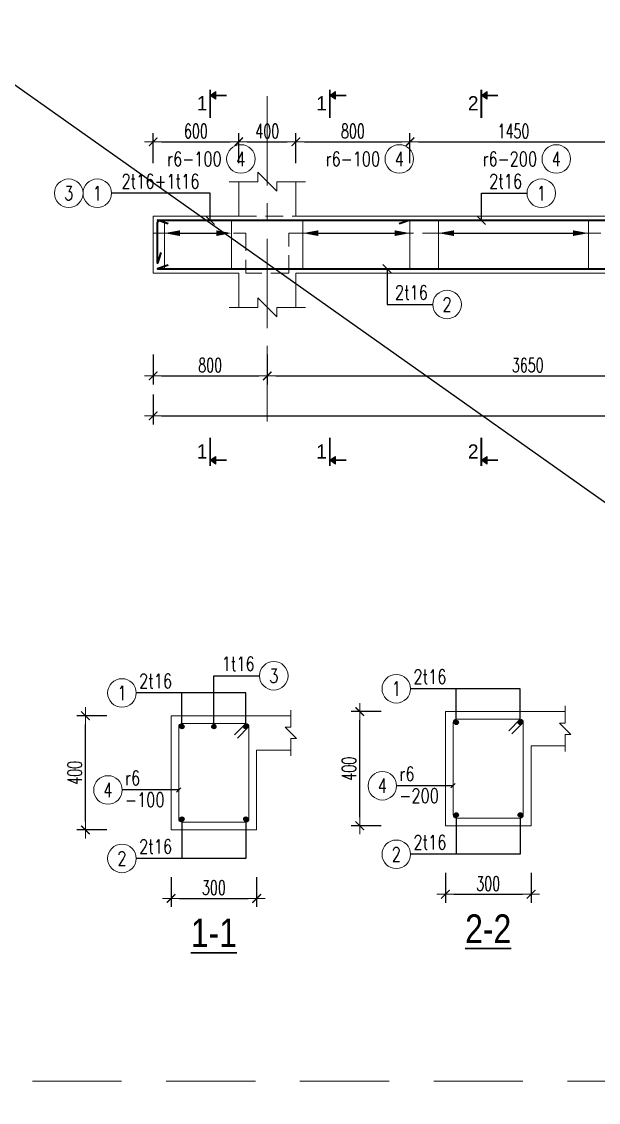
# Model space of a CAD drawing. Header units: millimetres. Extents: x -529861 to -223882, y -171969 to 61504.
# Drawn here: x -449611 to -445569, y -89836 to -82263 of the extents above; entities that cross this region are included whole.
import ezdxf
from ezdxf.enums import TextEntityAlignment as Align

# ---------------------------------------------------------------- set-up
doc = ezdxf.new("R2010")
doc.units = ezdxf.units.MM
doc.header["$LTSCALE"] = 5000
doc.linetypes.add('CENTER', pattern=[2, 1.25, -0.25, 0.25, -0.25])
doc.linetypes.add('HIDDEN', pattern=[0.375, 0.25, -0.125])
doc.layers.get('Defpoints').update_dxf_attribs({"color": 143})
for name, color, linetype, lineweight in [('kata_dim', 8, 'Continuous', 15), ('kata_grid', 8, 'CENTER', 5), ('kata_net khuat', 9, 'HIDDEN', 5), ('kata_net manh', 8, 'Continuous', 5), ('kata_net thay', 4, 'Continuous', 20), ('kata_text', 7, 'Continuous', 30), ('kata_thep chu', 1, 'Continuous', 35), ('kata_thep dai', 220, 'Continuous', 20)]:
    doc.layers.add(name, color=color, linetype=linetype, lineweight=lineweight)
doc.layers.add('KCS_Plotter', color=11, linetype='Continuous', plot=False)
doc.styles.add('General text 1', font='')
doc.styles.add('kata_text', font='arial.ttf', dxfattribs={"width": 0.8})
doc.styles.add('vnsimpli', font='vnsimli.shx', dxfattribs={"width": 0.65})
doc.styles.get('General text 1').set_extended_font_data('.VnAvantH')
doc.dimstyles.new('kata_dim_20', dxfattribs={"dimscale": 20, "dimtxt": 2.5, "dimasz": 1.5, "dimexe": 1.5, "dimexo": 2.5, "dimtad": 1, "dimdec": 0, "dimzin": 0, "dimdsep": 46, "dimtxsty": 'vnsimpli', "dimblk": 'kata_block_ArchTick', "dimcen": 0.09, "dimdle": 1.2, "dimclrd": 8, "dimclre": 8, "dimclrt": 3, "dimadec": 0, "dimazin": 0, "dimtfac": 1, "dimtdec": 0, "dimtix": 1, "dimtofl": 0, "dimtmove": 0, "dimatfit": 3, "dimfxl": 3.75, "dimfxlon": 1, "dimtolj": 1, "dimtzin": 0, "dimarcsym": 0})
doc.dimstyles.new('kata_dim_40', dxfattribs={"dimscale": 40, "dimtxt": 2.5, "dimasz": 1.5, "dimexe": 1.5, "dimexo": 2.5, "dimtad": 1, "dimdec": 0, "dimzin": 0, "dimdsep": 46, "dimtxsty": 'vnsimpli', "dimblk": 'kata_block_ArchTick', "dimcen": 0.09, "dimdle": 1.2, "dimclrd": 8, "dimclre": 8, "dimclrt": 3, "dimadec": 0, "dimazin": 0, "dimtfac": 1, "dimtdec": 0, "dimtix": 1, "dimtofl": 0, "dimtmove": 0, "dimatfit": 3, "dimfxl": 3.75, "dimfxlon": 1, "dimtolj": 1, "dimtzin": 0, "dimarcsym": 0})
doc.dimstyles.new('kata_rai_thep', dxfattribs={"dimtxt": 2, "dimasz": 1, "dimexe": 0, "dimexo": 0, "dimtad": 1, "dimdec": 0, "dimzin": 12, "dimdsep": 46, "dimtxsty": 'kata_text', "dimblk": 'kata_block_RUNTIC', "dimcen": 0, "dimse1": 1, "dimse2": 1, "dimclrd": 6, "dimclre": 6, "dimclrt": 7, "dimadec": 0, "dimazin": 3, "dimtfac": 1, "dimtdec": 0, "dimtmove": 2, "dimatfit": 3, "dimldrblk": 'kata_block_LEADERTIC', "dimfxl": 1, "dimtolj": 1, "dimtzin": 0, "dimlwd": -1, "dimlwe": -1, "dimarcsym": 0})

# ---------------------------------------------------------------- blocks, each defined once
blk = doc.blocks.new('kata_block_ArchTick')
at = {"color": 8}
blk.add_line((1, 0), (-1, 0), dxfattribs=at)
at = {"color": 8, "const_width": 0.15}
blk.add_lwpolyline([(-0.5, -0.5), (0.5, 0.5)], dxfattribs=at)
blk = doc.blocks.new('*D153')
at = {"layer": 'Defpoints', "color": 0, "linetype": 'ByBlock', "ltscale": 1500, "transparency": 16777216}
for p in [(-447689.5, -83105.2), (-448089.5, -83625.2), (-447689.5, -83625.2)]:
    blk.add_point(p, dxfattribs=at)
at = {"layer": 'kata_dim', "color": 8, "linetype": 'ByBlock', "lineweight": -2, "ltscale": 1500, "transparency": 16777216}
for p, q in [((-448089.5, -83255.2), (-448089.5, -83045.2)), ((-447689.5, -83255.2), (-447689.5, -83045.2)), ((-448029.5, -83105.2), (-447749.5, -83105.2))]:
    blk.add_line(p, q, dxfattribs=at)
at = {"layer": 'kata_dim', "color": 8, "linetype": 'ByBlock', "lineweight": -2, "ltscale": 1500, "transparency": 16777216, "xscale": 60, "yscale": 60, "zscale": 60, "rotation": 180}
blk.add_blockref('kata_block_ArchTick', (-448089.5, -83105.2), dxfattribs=at)
at = {"layer": 'kata_dim', "color": 8, "linetype": 'ByBlock', "lineweight": -2, "ltscale": 1500, "transparency": 16777216, "xscale": 60, "yscale": 60, "zscale": 60}
blk.add_blockref('kata_block_ArchTick', (-447689.5, -83105.2), dxfattribs=at)
at = {"layer": 'kata_dim', "color": 3, "linetype": 'ByBlock', "ltscale": 1500, "transparency": 16777216, "insert": (-447889.5, -83030.2), "char_height": 100, "attachment_point": 5, "style": 'vnsimpli'}
blk.add_mtext('\\A1;400', dxfattribs=at)
blk = doc.blocks.new('*D155')
at = {"layer": 'Defpoints', "color": 0, "linetype": 'ByBlock', "ltscale": 1500, "transparency": 16777216}
for p in [(-446889.5, -83105.2), (-447689.5, -83625.2), (-446889.5, -83625.2)]:
    blk.add_point(p, dxfattribs=at)
at = {"layer": 'kata_dim', "color": 8, "linetype": 'ByBlock', "lineweight": -2, "ltscale": 1500, "transparency": 16777216}
for p, q in [((-447689.5, -83255.2), (-447689.5, -83045.2)), ((-446889.5, -83255.2), (-446889.5, -83045.2)), ((-447629.5, -83105.2), (-446949.5, -83105.2))]:
    blk.add_line(p, q, dxfattribs=at)
at = {"layer": 'kata_dim', "color": 8, "linetype": 'ByBlock', "lineweight": -2, "ltscale": 1500, "transparency": 16777216, "xscale": 60, "yscale": 60, "zscale": 60, "rotation": 180}
blk.add_blockref('kata_block_ArchTick', (-447689.5, -83105.2), dxfattribs=at)
at = {"layer": 'kata_dim', "color": 8, "linetype": 'ByBlock', "lineweight": -2, "ltscale": 1500, "transparency": 16777216, "xscale": 60, "yscale": 60, "zscale": 60}
blk.add_blockref('kata_block_ArchTick', (-446889.5, -83105.2), dxfattribs=at)
at = {"layer": 'kata_dim', "color": 3, "linetype": 'ByBlock', "ltscale": 1500, "transparency": 16777216, "insert": (-447289.5, -83030.2), "char_height": 100, "attachment_point": 5, "style": 'vnsimpli'}
blk.add_mtext('\\A1;800', dxfattribs=at)
blk = doc.blocks.new('*D156')
at = {"layer": 'Defpoints', "color": 0, "linetype": 'ByBlock', "ltscale": 1500, "transparency": 16777216}
for p in [(-445439.5, -83105.2), (-446889.5, -83625.2), (-445439.5, -83625.2)]:
    blk.add_point(p, dxfattribs=at)
at = {"layer": 'kata_dim', "color": 8, "linetype": 'ByBlock', "lineweight": -2, "ltscale": 1500, "transparency": 16777216}
for p, q in [((-446889.5, -83255.2), (-446889.5, -83045.2)), ((-445439.5, -83255.2), (-445439.5, -83045.2)), ((-446829.5, -83105.2), (-445499.5, -83105.2))]:
    blk.add_line(p, q, dxfattribs=at)
at = {"layer": 'kata_dim', "color": 8, "linetype": 'ByBlock', "lineweight": -2, "ltscale": 1500, "transparency": 16777216, "xscale": 60, "yscale": 60, "zscale": 60, "rotation": 180}
blk.add_blockref('kata_block_ArchTick', (-446889.5, -83105.2), dxfattribs=at)
at = {"layer": 'kata_dim', "color": 8, "linetype": 'ByBlock', "lineweight": -2, "ltscale": 1500, "transparency": 16777216, "xscale": 60, "yscale": 60, "zscale": 60}
blk.add_blockref('kata_block_ArchTick', (-445439.5, -83105.2), dxfattribs=at)
at = {"layer": 'kata_dim', "color": 3, "linetype": 'ByBlock', "ltscale": 1500, "transparency": 16777216, "insert": (-446164.5, -83030.2), "char_height": 100, "attachment_point": 5, "style": 'vnsimpli'}
blk.add_mtext('\\A1;1450', dxfattribs=at)
blk = doc.blocks.new('*D167')
at = {"layer": 'Defpoints', "color": 0, "linetype": 'ByBlock', "ltscale": 1500, "transparency": 16777216}
for p in [(-448689.5, -84025.2), (-447889.5, -84025.2), (-447889.5, -84745.2)]:
    blk.add_point(p, dxfattribs=at)
at = {"layer": 'kata_dim', "color": 8, "linetype": 'ByBlock', "lineweight": -2, "ltscale": 1500, "transparency": 16777216}
for p, q in [((-448689.5, -84595.2), (-448689.5, -84805.2)), ((-447889.5, -84595.2), (-447889.5, -84805.2)), ((-448629.5, -84745.2), (-447949.5, -84745.2))]:
    blk.add_line(p, q, dxfattribs=at)
at = {"layer": 'kata_dim', "color": 8, "linetype": 'ByBlock', "lineweight": -2, "ltscale": 1500, "transparency": 16777216, "xscale": 60, "yscale": 60, "zscale": 60, "rotation": 180}
blk.add_blockref('kata_block_ArchTick', (-448689.5, -84745.2), dxfattribs=at)
at = {"layer": 'kata_dim', "color": 8, "linetype": 'ByBlock', "lineweight": -2, "ltscale": 1500, "transparency": 16777216, "xscale": 60, "yscale": 60, "zscale": 60}
blk.add_blockref('kata_block_ArchTick', (-447889.5, -84745.2), dxfattribs=at)
at = {"layer": 'kata_dim', "color": 3, "linetype": 'ByBlock', "ltscale": 1500, "transparency": 16777216, "insert": (-448289.5, -84670.2), "char_height": 100, "attachment_point": 5, "style": 'vnsimpli'}
blk.add_mtext('\\A1;800', dxfattribs=at)
blk = doc.blocks.new('*D168')
at = {"layer": 'Defpoints', "color": 0, "linetype": 'ByBlock', "ltscale": 1500, "transparency": 16777216}
for p in [(-448689.5, -84025.2), (-437389.5, -84265.2), (-437389.5, -85025.2)]:
    blk.add_point(p, dxfattribs=at)
at = {"layer": 'kata_dim', "color": 8, "linetype": 'ByBlock', "lineweight": -2, "ltscale": 1500, "transparency": 16777216}
for p, q in [((-448689.5, -84875.2), (-448689.5, -85085.2)), ((-437389.5, -84875.2), (-437389.5, -85085.2)), ((-448629.5, -85025.2), (-437449.5, -85025.2))]:
    blk.add_line(p, q, dxfattribs=at)
at = {"layer": 'kata_dim', "color": 8, "linetype": 'ByBlock', "lineweight": -2, "ltscale": 1500, "transparency": 16777216, "xscale": 60, "yscale": 60, "zscale": 60, "rotation": 180}
blk.add_blockref('kata_block_ArchTick', (-448689.5, -85025.2), dxfattribs=at)
at = {"layer": 'kata_dim', "color": 8, "linetype": 'ByBlock', "lineweight": -2, "ltscale": 1500, "transparency": 16777216, "xscale": 60, "yscale": 60, "zscale": 60}
blk.add_blockref('kata_block_ArchTick', (-437389.5, -85025.2), dxfattribs=at)
at = {"layer": 'kata_dim', "color": 3, "linetype": 'ByBlock', "ltscale": 1500, "transparency": 16777216, "insert": (-443039.5, -84950.2), "char_height": 100, "attachment_point": 5, "style": 'vnsimpli'}
blk.add_mtext('\\A1;11300', dxfattribs=at)
blk = doc.blocks.new('*D169')
at = {"layer": 'Defpoints', "color": 0, "linetype": 'ByBlock', "ltscale": 1500, "transparency": 16777216}
for p in [(-447889.5, -84025.2), (-444239.5, -84025.2), (-444239.5, -84745.2)]:
    blk.add_point(p, dxfattribs=at)
at = {"layer": 'kata_dim', "color": 8, "linetype": 'ByBlock', "lineweight": -2, "ltscale": 1500, "transparency": 16777216}
for p, q in [((-447889.5, -84595.2), (-447889.5, -84805.2)), ((-444239.5, -84595.2), (-444239.5, -84805.2)), ((-447829.5, -84745.2), (-444299.5, -84745.2))]:
    blk.add_line(p, q, dxfattribs=at)
at = {"layer": 'kata_dim', "color": 8, "linetype": 'ByBlock', "lineweight": -2, "ltscale": 1500, "transparency": 16777216, "xscale": 60, "yscale": 60, "zscale": 60, "rotation": 180}
blk.add_blockref('kata_block_ArchTick', (-447889.5, -84745.2), dxfattribs=at)
at = {"layer": 'kata_dim', "color": 8, "linetype": 'ByBlock', "lineweight": -2, "ltscale": 1500, "transparency": 16777216, "xscale": 60, "yscale": 60, "zscale": 60}
blk.add_blockref('kata_block_ArchTick', (-444239.5, -84745.2), dxfattribs=at)
at = {"layer": 'kata_dim', "color": 3, "linetype": 'ByBlock', "ltscale": 1500, "transparency": 16777216, "insert": (-446064.5, -84670.2), "char_height": 100, "attachment_point": 5, "style": 'vnsimpli'}
blk.add_mtext('\\A1;3650', dxfattribs=at)
blk = doc.blocks.new('*D172')
at = {"layer": 'Defpoints', "color": 0, "linetype": 'ByBlock', "ltscale": 1500, "transparency": 16777216}
for p in [(-448089.5, -83105.2), (-448689.5, -83625.2), (-448089.5, -83625.2)]:
    blk.add_point(p, dxfattribs=at)
at = {"layer": 'kata_dim', "color": 8, "linetype": 'ByBlock', "lineweight": -2, "ltscale": 1500, "transparency": 16777216}
for p, q in [((-448689.5, -83255.2), (-448689.5, -83045.2)), ((-448089.5, -83255.2), (-448089.5, -83045.2)), ((-448629.5, -83105.2), (-448149.5, -83105.2))]:
    blk.add_line(p, q, dxfattribs=at)
at = {"layer": 'kata_dim', "color": 8, "linetype": 'ByBlock', "lineweight": -2, "ltscale": 1500, "transparency": 16777216, "xscale": 60, "yscale": 60, "zscale": 60, "rotation": 180}
blk.add_blockref('kata_block_ArchTick', (-448689.5, -83105.2), dxfattribs=at)
at = {"layer": 'kata_dim', "color": 8, "linetype": 'ByBlock', "lineweight": -2, "ltscale": 1500, "transparency": 16777216, "xscale": 60, "yscale": 60, "zscale": 60}
blk.add_blockref('kata_block_ArchTick', (-448089.5, -83105.2), dxfattribs=at)
at = {"layer": 'kata_dim', "color": 3, "linetype": 'ByBlock', "ltscale": 1500, "transparency": 16777216, "insert": (-448389.5, -83030.2), "char_height": 100, "attachment_point": 5, "style": 'vnsimpli'}
blk.add_mtext('\\A1;600', dxfattribs=at)
blk = doc.blocks.new('kata_block_RUNTIC')
at = {"layer": 'kata_dim', "color": 6}
blk.add_line((0, 0.75), (0, -0.75), dxfattribs=at)
blk.add_lwpolyline([(0, 0, 0, 1, 0), (-2.7, 0, 1, 1, 0)], format="xyseb", dxfattribs=at)
blk = doc.blocks.new('*D173')
at = {"layer": 'Defpoints', "color": 6, "linetype": 'ByBlock', "ltscale": 1500, "transparency": 16777216}
blk.add_line((-448569.5, -83745.2), (-448179.5, -83745.2), dxfattribs=at)
at = {"layer": 'Defpoints', "color": 0, "linetype": 'ByBlock', "ltscale": 1500, "transparency": 16777216}
for p in [(-448609.5, -83745.2), (-448139.5, -83745.2), (-448139.5, -83745.2)]:
    blk.add_point(p, dxfattribs=at)
at = {"layer": 'Defpoints', "color": 6, "linetype": 'ByBlock', "ltscale": 1500, "transparency": 16777216, "xscale": 40, "yscale": 40, "zscale": 40, "rotation": 180}
blk.add_blockref('kata_block_RUNTIC', (-448609.5, -83745.2), dxfattribs=at)
at = {"layer": 'Defpoints', "color": 6, "linetype": 'ByBlock', "ltscale": 1500, "transparency": 16777216, "xscale": 40, "yscale": 40, "zscale": 40}
blk.add_blockref('kata_block_RUNTIC', (-448139.5, -83745.2), dxfattribs=at)
blk = doc.blocks.new('kata_block_LEADERTIC')
at = {"layer": 'kata_dim', "color": 6}
blk.add_lwpolyline([(0, 0, 0, 1, 0), (-2.7, 0, 1, 1, 0)], format="xyseb", dxfattribs=at)
blk = doc.blocks.new('*D174')
at = {"layer": 'Defpoints', "color": 6, "linetype": 'ByBlock', "ltscale": 1500, "transparency": 16777216}
blk.add_line((-447599.5, -83745.2), (-446929.5, -83745.2), dxfattribs=at)
at = {"layer": 'Defpoints', "color": 0, "linetype": 'ByBlock', "ltscale": 1500, "transparency": 16777216}
for p in [(-447639.5, -83745.2), (-446889.5, -83745.2), (-446889.5, -83745.2)]:
    blk.add_point(p, dxfattribs=at)
at = {"layer": 'Defpoints', "color": 6, "linetype": 'ByBlock', "ltscale": 1500, "transparency": 16777216, "xscale": 40, "yscale": 40, "zscale": 40, "rotation": 180}
blk.add_blockref('kata_block_RUNTIC', (-447639.5, -83745.2), dxfattribs=at)
at = {"layer": 'Defpoints', "color": 6, "linetype": 'ByBlock', "ltscale": 1500, "transparency": 16777216, "xscale": 40, "yscale": 40, "zscale": 40}
blk.add_blockref('kata_block_RUNTIC', (-446889.5, -83745.2), dxfattribs=at)
blk = doc.blocks.new('*D175')
at = {"layer": 'Defpoints', "color": 6, "linetype": 'ByBlock', "ltscale": 1500, "transparency": 16777216}
blk.add_line((-446649.5, -83745.2), (-445679.5, -83745.2), dxfattribs=at)
at = {"layer": 'Defpoints', "color": 0, "linetype": 'ByBlock', "ltscale": 1500, "transparency": 16777216}
for p in [(-446689.5, -83745.2), (-445639.5, -83745.2), (-445639.5, -83745.2)]:
    blk.add_point(p, dxfattribs=at)
at = {"layer": 'Defpoints', "color": 6, "linetype": 'ByBlock', "ltscale": 1500, "transparency": 16777216, "xscale": 40, "yscale": 40, "zscale": 40, "rotation": 180}
blk.add_blockref('kata_block_RUNTIC', (-446689.5, -83745.2), dxfattribs=at)
at = {"layer": 'Defpoints', "color": 6, "linetype": 'ByBlock', "ltscale": 1500, "transparency": 16777216, "xscale": 40, "yscale": 40, "zscale": 40}
blk.add_blockref('kata_block_RUNTIC', (-445639.5, -83745.2), dxfattribs=at)
blk = doc.blocks.new('*U84')
for centre in [(2.5, 0), (7.5, 0)]:
    blk.add_circle(centre, 2.5)
at = {"layer": 'kata_text', "color": 3, "style": 'vnsimpli', "width": 0.75}
blk.add_attdef('DK2', text='', height=2.5, dxfattribs=at).set_placement((-0.85, 0.85), align=Align.RIGHT)
at = {"layer": 'kata_text', "color": 7, "style": 'vnsimpli', "width": 0.75}
for tag, p in [('SH3', (2.5, 0)), ('SH4', (7.5, 0))]:
    blk.add_attdef(tag, text='', height=2.5, dxfattribs=at).set_placement(p, align=Align.MIDDLE)
blk = doc.blocks.new('*U54')
blk.add_circle((2.5, 0), 2.5)
at = {"layer": 'kata_text', "color": 3, "style": 'vnsimpli', "width": 0.75}
blk.add_attdef('DK2', text='', height=2.5, dxfattribs=at).set_placement((-0.85, 0.85), align=Align.RIGHT)
at = {"layer": 'kata_text', "color": 7, "style": 'vnsimpli', "width": 0.75}
blk.add_attdef('SH3', text='', height=2.5, dxfattribs=at).set_placement((2.5, 0), align=Align.MIDDLE)
blk = doc.blocks.new('*D183')
at = {"layer": 'Defpoints', "color": 0, "linetype": 'ByBlock', "ltscale": 1500, "transparency": 16777216}
for p in [(-448563.9, -87927.1), (-447963.9, -87927.1), (-447963.9, -88407.1)]:
    blk.add_point(p, dxfattribs=at)
at = {"layer": 'kata_dim', "color": 8, "linetype": 'ByBlock', "lineweight": -2, "ltscale": 1500, "transparency": 16777216}
for p, q in [((-448563.9, -88257.1), (-448563.9, -88467.1)), ((-447963.9, -88257.1), (-447963.9, -88467.1)), ((-448503.9, -88407.1), (-448023.9, -88407.1))]:
    blk.add_line(p, q, dxfattribs=at)
at = {"layer": 'kata_dim', "color": 8, "linetype": 'ByBlock', "lineweight": -2, "ltscale": 1500, "transparency": 16777216, "xscale": 60, "yscale": 60, "zscale": 60, "rotation": 180}
blk.add_blockref('kata_block_ArchTick', (-448563.9, -88407.1), dxfattribs=at)
at = {"layer": 'kata_dim', "color": 8, "linetype": 'ByBlock', "lineweight": -2, "ltscale": 1500, "transparency": 16777216, "xscale": 60, "yscale": 60, "zscale": 60}
blk.add_blockref('kata_block_ArchTick', (-447963.9, -88407.1), dxfattribs=at)
at = {"layer": 'kata_dim', "color": 3, "linetype": 'ByBlock', "ltscale": 1500, "transparency": 16777216, "insert": (-448263.9, -88332.1), "char_height": 100, "attachment_point": 5, "style": 'vnsimpli'}
blk.add_mtext('\\A1;300', dxfattribs=at)
blk = doc.blocks.new('kata_block_TD')
at = {"color": 6, "linetype": 'ByBlock', "lineweight": -2, "style": 'kata_text', "width": 0.8}
blk.add_attdef('SECTDET2', text='', height=5, dxfattribs=at).set_placement((0, 7.97), align=Align.CENTER)
at = {"color": 0, "linetype": 'ByBlock', "lineweight": -2, "style": 'kata_text', "width": 0.8}
blk.add_attdef('SECTDET1', text='', height=5, dxfattribs=at).set_placement((0, 1.47), align=Align.CENTER)
blk = doc.blocks.new('*D184')
at = {"layer": 'Defpoints', "color": 0, "linetype": 'ByBlock', "ltscale": 1500, "transparency": 16777216}
for p in [(-449163.9, -87127.1), (-448563.9, -87127.1), (-448563.9, -87927.1)]:
    blk.add_point(p, dxfattribs=at)
at = {"layer": 'kata_dim', "color": 8, "linetype": 'ByBlock', "lineweight": -2, "ltscale": 1500, "transparency": 16777216}
for p, q in [((-449013.9, -87127.1), (-449223.9, -87127.1)), ((-449163.9, -87867.1), (-449163.9, -87187.1)), ((-449013.9, -87927.1), (-449223.9, -87927.1))]:
    blk.add_line(p, q, dxfattribs=at)
at = {"layer": 'kata_dim', "color": 8, "linetype": 'ByBlock', "lineweight": -2, "ltscale": 1500, "transparency": 16777216, "xscale": 60, "yscale": 60, "zscale": 60}
for p, rotation in [((-449163.9, -87127.1), 90), ((-449163.9, -87927.1), 270)]:
    blk.add_blockref('kata_block_ArchTick', p, dxfattribs=dict(at, rotation=rotation))
at = {"layer": 'kata_dim', "color": 3, "linetype": 'ByBlock', "ltscale": 1500, "transparency": 16777216, "insert": (-449238.9, -87527.1), "char_height": 100, "attachment_point": 5, "rotation": 90, "style": 'vnsimpli'}
blk.add_mtext('\\A1;400', dxfattribs=at)
blk = doc.blocks.new('kata_block_THEP')
at = {"layer": 'kata_thep chu', "color": 0}
for p, q in [((-0.5, 0), (0.5, 0)), ((-0.35, 0.35), (0.35, -0.35)), ((0.35, 0.35), (-0.35, -0.35)), ((0, 0.5), (0, -0.5))]:
    blk.add_line(p, q, dxfattribs=at)
at = {"layer": 'kata_thep chu', "color": 0, "const_width": 0.0833}
blk.add_lwpolyline([(-0.5, 0, 1), (0.5, 0, 1), (-0.5, 0, 1)], format="xyb", dxfattribs=at)
blk = doc.blocks.new('*U68')
blk.add_circle((-2.5, 0), 2.5)
at = {"layer": 'kata_text', "color": 3, "style": 'vnsimpli', "width": 0.75}
blk.add_attdef('DK1', (0.5, 0.85), '', height=2.5, dxfattribs=at)
at = {"layer": 'kata_text', "color": 7, "style": 'vnsimpli', "width": 0.75}
blk.add_attdef('SH2', text='', height=2.5, dxfattribs=at).set_placement((-2.5, 0), align=Align.MIDDLE)
blk = doc.blocks.new('*U70')
blk.add_circle((-2.5, 0), 2.5)
at = {"layer": 'kata_text', "color": 3, "style": 'vnsimpli', "width": 0.75}
for tag, p in [('DK1', (0.5, 0.85)), ('KC1', (0.5, -2.97))]:
    blk.add_attdef(tag, p, '', height=2.5, dxfattribs=at)
at = {"layer": 'kata_text', "color": 7, "style": 'vnsimpli', "width": 0.75}
blk.add_attdef('SH2', text='', height=2.5, dxfattribs=at).set_placement((-2.5, 0), align=Align.MIDDLE)
blk = doc.blocks.new('*U87')
blk.add_circle((2.5, 0), 2.5)
at = {"layer": 'kata_text', "color": 3, "style": 'vnsimpli', "width": 0.75}
blk.add_attdef('DKKC2', text='', height=2.5, dxfattribs=at).set_placement((-0.85, -1.25), align=Align.RIGHT)
at = {"layer": 'kata_text', "color": 7, "style": 'vnsimpli', "width": 0.75}
blk.add_attdef('SH3', text='', height=2.5, dxfattribs=at).set_placement((2.5, 0), align=Align.MIDDLE)
blk = doc.blocks.new('kata_block_SECBAL')
blk.add_hatch(color=2).paths.add_polyline_path([(0.99, 3.81), (0, 3.13), (0.99, 2.46)])
at = {"color": 2}
for p, q in [((0.99, 3.81), (0, 3.13)), ((0.99, 2.46), (0.99, 3.81)), ((0.99, 2.46), (0, 3.13))]:
    blk.add_line(p, q, dxfattribs=at)
at = {"color": 2, "const_width": 0.3}
for points in [[(0, -0.8), (0, 4.16)], [(0.99, 3.13), (2.89, 3.13)]]:
    blk.add_lwpolyline(points, dxfattribs=at)
at = {"color": 2, "linetype": 'ByBlock', "lineweight": -2, "style": 'General text 1'}
blk.add_attdef('DETAIL', text='', height=2.5, dxfattribs=at).set_placement((-0.5, 1.75), align=Align.MIDDLE_RIGHT)
blk = doc.blocks.new('*U88')
blk.add_hatch(color=2).paths.add_polyline_path([(0.99, -0.45), (0, 0.22), (0.99, 0.9)])
at = {"color": 2}
for p, q in [((0.99, 0.9), (0, 0.22)), ((0.99, -0.45), (0, 0.22)), ((0.99, 0.9), (0.99, -0.45))]:
    blk.add_line(p, q, dxfattribs=at)
at = {"color": 2, "const_width": 0.3}
for points in [[(0, 4.16), (0, -0.8)], [(0.99, 0.22), (2.89, 0.22)]]:
    blk.add_lwpolyline(points, dxfattribs=at)
at = {"color": 2, "linetype": 'ByBlock', "lineweight": -2, "style": 'General text 1'}
blk.add_attdef('DETAIL', text='', height=2.5, dxfattribs=at).set_placement((-0.5, 1.75), align=Align.MIDDLE_RIGHT)
blk = doc.blocks.new('*D185')
at = {"layer": 'Defpoints', "color": 0, "linetype": 'ByBlock', "ltscale": 1500, "transparency": 16777216}
for p in [(-446641.4, -87897.8), (-446041.4, -87897.8), (-446041.4, -88377.8)]:
    blk.add_point(p, dxfattribs=at)
at = {"layer": 'kata_dim', "color": 8, "linetype": 'ByBlock', "lineweight": -2, "ltscale": 1500, "transparency": 16777216}
for p, q in [((-446641.4, -88227.8), (-446641.4, -88437.8)), ((-446041.4, -88227.8), (-446041.4, -88437.8)), ((-446581.4, -88377.8), (-446101.4, -88377.8))]:
    blk.add_line(p, q, dxfattribs=at)
at = {"layer": 'kata_dim', "color": 8, "linetype": 'ByBlock', "lineweight": -2, "ltscale": 1500, "transparency": 16777216, "xscale": 60, "yscale": 60, "zscale": 60, "rotation": 180}
blk.add_blockref('kata_block_ArchTick', (-446641.4, -88377.8), dxfattribs=at)
at = {"layer": 'kata_dim', "color": 8, "linetype": 'ByBlock', "lineweight": -2, "ltscale": 1500, "transparency": 16777216, "xscale": 60, "yscale": 60, "zscale": 60}
blk.add_blockref('kata_block_ArchTick', (-446041.4, -88377.8), dxfattribs=at)
at = {"layer": 'kata_dim', "color": 3, "linetype": 'ByBlock', "ltscale": 1500, "transparency": 16777216, "insert": (-446341.4, -88302.8), "char_height": 100, "attachment_point": 5, "style": 'vnsimpli'}
blk.add_mtext('\\A1;300', dxfattribs=at)
blk = doc.blocks.new('*D186')
at = {"layer": 'Defpoints', "color": 0, "linetype": 'ByBlock', "ltscale": 1500, "transparency": 16777216}
for p in [(-447241.4, -87097.8), (-446641.4, -87097.8), (-446641.4, -87897.8)]:
    blk.add_point(p, dxfattribs=at)
at = {"layer": 'kata_dim', "color": 8, "linetype": 'ByBlock', "lineweight": -2, "ltscale": 1500, "transparency": 16777216}
for p, q in [((-447091.4, -87097.8), (-447301.4, -87097.8)), ((-447241.4, -87837.8), (-447241.4, -87157.8)), ((-447091.4, -87897.8), (-447301.4, -87897.8))]:
    blk.add_line(p, q, dxfattribs=at)
at = {"layer": 'kata_dim', "color": 8, "linetype": 'ByBlock', "lineweight": -2, "ltscale": 1500, "transparency": 16777216, "xscale": 60, "yscale": 60, "zscale": 60}
for p, rotation in [((-447241.4, -87097.8), 90), ((-447241.4, -87897.8), 270)]:
    blk.add_blockref('kata_block_ArchTick', p, dxfattribs=dict(at, rotation=rotation))
at = {"layer": 'kata_dim', "color": 3, "linetype": 'ByBlock', "ltscale": 1500, "transparency": 16777216, "insert": (-447316.4, -87497.8), "char_height": 100, "attachment_point": 5, "rotation": 90, "style": 'vnsimpli'}
blk.add_mtext('\\A1;400', dxfattribs=at)

msp = doc.modelspace()

# ---------------------------------------------------------------- linework, layer by layer
at = {"layer": 'kata_dim', "linetype": 'ByBlock', "ltscale": 1500}
for points in [[(-448156.16, -83385.18), (-447956.16, -83385.18), (-447956.16, -83318.51), (-447822.83, -83451.85), (-447822.83, -83385.18), (-447622.83, -83385.18)], [(-448156.16, -84265.18), (-447956.16, -84265.18), (-447956.16, -84198.51), (-447822.83, -84331.85), (-447822.83, -84265.18), (-447622.83, -84265.18)], [(-447723.87, -87407.08), (-447723.87, -87287.08), (-447683.87, -87287.08), (-447763.87, -87207.08), (-447723.87, -87207.08), (-447723.87, -87087.08)], [(-445801.38, -87377.78), (-445801.38, -87257.78), (-445761.38, -87257.78), (-445841.38, -87177.78), (-445801.38, -87177.78), (-445801.38, -87057.78)]]:
    msp.add_lwpolyline(points, dxfattribs=at)
at = {"layer": 'kata_grid', "ltscale": 0.1}
msp.add_line((-447889.5, -82785.18), (-447889.5, -85065.18), dxfattribs=at)
at = {"layer": 'kata_net khuat', "ltscale": 0.1}
for p, q in [((-448089.5, -83625.18), (-447689.5, -83625.18)), ((-447739.5, -84025.18), (-448039.5, -84025.18))]:
    msp.add_line(p, q, dxfattribs=at)
at = {"layer": 'kata_net khuat', "ltscale": 0.5}
msp.add_line((-449535.47, -89687.77), (-432272.97, -89687.77), dxfattribs=at)
at = {"layer": 'kata_net khuat', "ltscale": 0.1}
for points in [[(-448689.5, -84025.18), (-448689.5, -83745.18), (-448039.5, -83745.18), (-448039.5, -84025.18)], [(-447739.5, -84025.18), (-447739.5, -83745.18), (-444539.5, -83745.18), (-444539.5, -84025.18)]]:
    msp.add_lwpolyline(points, dxfattribs=at)
at = {"layer": 'kata_net thay', "linetype": 'ByBlock', "ltscale": 1500}
for points in [[(-448089.5, -83385.18), (-448089.5, -83625.18), (-448689.5, -83625.18), (-448689.5, -84025.18), (-448089.5, -84025.18), (-448089.5, -84265.18)], [(-447689.5, -83385.18), (-447689.5, -83625.18), (-444639.5, -83625.18), (-444639.5, -83385.18)], [(-447689.5, -84265.18), (-447689.5, -84025.18), (-444639.5, -84025.18), (-444639.5, -84265.18)], [(-447723.87, -87127.08), (-447963.87, -87127.08), (-447963.87, -87127.08), (-448563.87, -87127.08), (-448563.87, -87927.08), (-447963.87, -87927.08), (-447963.87, -87367.08), (-447723.87, -87367.08)], [(-445801.38, -87097.78), (-446041.38, -87097.78), (-446041.38, -87097.78), (-446641.38, -87097.78), (-446641.38, -87897.78), (-446041.38, -87897.78), (-446041.38, -87337.78), (-445801.38, -87337.78)]]:
    msp.add_lwpolyline(points, dxfattribs=at)
at = {"layer": 'kata_thep chu', "linetype": 'ByBlock', "ltscale": 1500}
msp.add_lwpolyline([(-448634.5, -83880.18), (-448659.5, -83955.18), (-448659.5, -83675.18, -0.4142136), (-448639.5, -83655.18), (-444529.5, -83655.18), (-444349.5, -83685.18), (-441729.5, -83685.18), (-441549.5, -83655.18), (-437439.5, -83655.18, -0.4142136), (-437419.5, -83675.18), (-437419.5, -84105.18), (-437444.5, -84030.18)], format="xyb", dxfattribs=at)
for points in [[(-448584.5, -83680.18), (-448659.5, -83655.18), (-446889.5, -83655.18), (-446964.5, -83680.18)], [(-448584.5, -83970.18), (-448659.5, -83995.18), (-444839.5, -83995.18), (-444239.5, -83895.18), (-441839.5, -83895.18), (-441239.5, -83995.18), (-437419.5, -83995.18), (-437494.5, -83970.18)]]:
    msp.add_lwpolyline(points, dxfattribs=at)
at = {"layer": 'kata_thep dai', "linetype": 'ByBlock', "ltscale": 30}
for p, q in [((-448609.5, -83652.18), (-448609.5, -83998.18)), ((-448139.5, -83652.18), (-448139.5, -83998.18)), ((-447639.5, -83652.18), (-447639.5, -83998.18)), ((-446889.5, -83652.18), (-446889.5, -83998.18)), ((-446689.5, -83652.18), (-446689.5, -83998.18)), ((-445639.5, -83652.18), (-445639.5, -83998.18))]:
    msp.add_line(p, q, dxfattribs=at)
at = {"layer": 'kata_thep dai', "linetype": 'ByBlock', "ltscale": 1500}
for points in [[(-446197.38, -87231.78), (-446117.38, -87151.78, -0.4142136), (-446095.38, -87173.78), (-446095.38, -87821.78, -0.4142136), (-446117.38, -87843.78), (-446565.38, -87843.78, -0.4142136), (-446587.38, -87821.78), (-446587.38, -87173.78, -0.4142136), (-446565.38, -87151.78), (-446117.38, -87151.78, -0.4142136), (-446095.38, -87173.78), (-446175.38, -87253.78)], [(-448119.87, -87261.08), (-448039.87, -87181.08, -0.4142136), (-448017.87, -87203.08), (-448017.87, -87851.08, -0.4142136), (-448039.87, -87873.08), (-448487.87, -87873.08, -0.4142136), (-448509.87, -87851.08), (-448509.87, -87203.08, -0.4142136), (-448487.87, -87181.08), (-448039.87, -87181.08, -0.4142136), (-448017.87, -87203.08), (-448097.87, -87283.08)]]:
    msp.add_lwpolyline(points, format="xyb", dxfattribs=at)
at = {"layer": 'KCS_Plotter', "linetype": 'ByBlock', "ltscale": 1500}
msp.add_line((-450285.47, -82262.77), (-429285.47, -97112.77), dxfattribs=at)

# ---------------------------------------------------------------- block references
at = {"layer": 'kata_dim', "color": 2, "linetype": 'ByBlock', "ltscale": 1500, "xscale": 40, "yscale": 40, "zscale": 40}
for name, p, values in [('kata_block_SECBAL', (-448289.5, -82905.18), {'DETAIL': '1'}), ('kata_block_SECBAL', (-447452, -82905.18), {'DETAIL': '1'}), ('kata_block_SECBAL', (-446389.5, -82905.18), {'DETAIL': '2'}), ('*U88', (-448289.5, -85345.18), {'DETAIL': '1'}), ('*U88', (-447452, -85345.18), {'DETAIL': '1'}), ('*U88', (-446389.5, -85345.18), {'DETAIL': '2'})]:
    msp.add_blockref(name, p, dxfattribs=at).add_auto_attribs(values)
at = {"layer": 'kata_net manh', "linetype": 'ByBlock', "ltscale": 1500, "xscale": 40, "yscale": 40, "zscale": 40}
for name, p, values in [('*U87', (-448174.5, -83225.18), {'SH3': '4', 'DKKC2': 'r6-100'}), ('*U87', (-447064.5, -83225.18), {'SH3': '4', 'DKKC2': 'r6-100'}), ('*U87', (-445964.5, -83225.18), {'SH3': '4', 'DKKC2': 'r6-200'}), ('*U54', (-446069.5, -83465.18), {'SH3': '1', 'DK2': '2t16'}), ('*U54', (-446729.75, -84245.18), {'SH3': '2', 'DK2': '2t16'}), ('*U54', (-447943.87, -86847.08), {'SH3': '3', 'DK2': '1t16'}), ('*U68', (-448807.87, -86967.08), {'SH2': '1', 'DK1': '2t16'}), ('*U68', (-446885.38, -86937.78), {'SH2': '1', 'DK1': '2t16'}), ('*U70', (-448905.87, -87647.08), {'SH2': '4', 'DK1': 'r6', 'KC1': '-100'}), ('*U70', (-446983.38, -87617.78), {'SH2': '4', 'DK1': 'r6', 'KC1': '-200'}), ('*U68', (-448807.87, -88127.08), {'SH2': '2', 'DK1': '2t16'}), ('*U68', (-446885.38, -88097.78), {'SH2': '2', 'DK1': '2t16'})]:
    msp.add_blockref(name, p, dxfattribs=at).add_auto_attribs(values)
at = {"layer": 'kata_net manh', "linetype": 'ByBlock', "ltscale": 1500}
ref = msp.add_blockref('*U84', (-448980.5, -83465.18), dxfattribs=dict(at, xscale=-40, yscale=40, zscale=40))
ref.add_attrib('SH4', '3', dxfattribs={"layer": 'kata_text', "color": 7, "height": 100, "style": 'vnsimpli', "width": 0.75}).set_placement((-449280.5, -83465.18), align=Align.MIDDLE)
ref.add_attrib('SH3', '1', dxfattribs={"layer": 'kata_text', "color": 7, "height": 100, "style": 'vnsimpli', "width": 0.75}).set_placement((-449080.5, -83465.18), align=Align.MIDDLE)
ref.add_attrib('DK2', '2t16+1t16', dxfattribs={"layer": 'kata_text', "color": 3, "height": 100, "style": 'vnsimpli', "width": 0.75}).set_placement((-448364.35, -83431.36), align=Align.RIGHT)
at = {"layer": 'kata_text', "linetype": 'ByBlock', "ltscale": 1500}
ref = msp.add_blockref('kata_block_TD', (-446341.38, -88777.78), dxfattribs=dict(at, xscale=40, yscale=40, zscale=40))
ref.add_attrib('SECTDET1', '%%u2-2', dxfattribs={"layer": '0', "color": 0, "linetype": 'ByBlock', "lineweight": -2, "height": 200, "style": 'kata_text', "width": 0.8}).set_placement((-446341.38, -88718.95), align=Align.CENTER)
ref = msp.add_blockref('kata_block_TD', (-448263.87, -88807.08), dxfattribs=dict(at, xscale=40, yscale=40, zscale=40))
ref.add_attrib('SECTDET1', '%%u1-1', dxfattribs={"layer": '0', "color": 0, "linetype": 'ByBlock', "lineweight": -2, "height": 200, "style": 'kata_text', "width": 0.8}).set_placement((-448263.87, -88748.25), align=Align.CENTER)
at = {"layer": 'kata_thep chu', "linetype": 'ByBlock', "ltscale": 1500, "xscale": 32, "yscale": 32, "zscale": 32}
for p in [(-446565.38, -87173.78), (-446117.38, -87173.78), (-448487.87, -87203.08), (-448263.87, -87203.08), (-448039.87, -87203.08), (-448487.87, -87851.08), (-448039.87, -87851.08), (-446565.38, -87821.78), (-446117.38, -87821.78)]:
    msp.add_blockref('kata_block_THEP', p, dxfattribs=at)

# ---------------------------------------------------------------- dimensions: what is measured, and where the dimension line sits
at = {"layer": 'Defpoints', "linetype": 'ByBlock', "ltscale": 1500}
for p1, p2, picture, middle in [((-448609.5, -83745.18), (-448139.5, -83745.18), '*D173', (-448374.5, -83745.18)), ((-447639.5, -83745.18), (-446889.5, -83745.18), '*D174', (-447264.5, -83745.18)), ((-446689.5, -83745.18), (-445639.5, -83745.18), '*D175', (-446164.5, -83745.18))]:
    dim = msp.add_aligned_dim(p1=p1, p2=p2, distance=0, text=' ', dimstyle='kata_rai_thep', override={"dimscale": 40}, dxfattribs=at)
    dim.commit()
    dim.dimension.update_dxf_attribs({"geometry": picture, "text_midpoint": middle})
at = {"layer": 'kata_dim', "linetype": 'ByBlock', "ltscale": 1500}
for base, p1, p2, picture, middle in [((-448089.5, -83105.18), (-448689.5, -83625.18), (-448089.5, -83625.18), '*D172', (-448389.5, -83030.18)), ((-447689.5, -83105.18), (-448089.5, -83625.18), (-447689.5, -83625.18), '*D153', (-447889.5, -83030.18)), ((-446889.5, -83105.18), (-447689.5, -83625.18), (-446889.5, -83625.18), '*D155', (-447289.5, -83030.18)), ((-445439.5, -83105.18), (-446889.5, -83625.18), (-445439.5, -83625.18), '*D156', (-446164.5, -83030.18)), ((-447889.5, -84745.18), (-448689.5, -84025.18), (-447889.5, -84025.18), '*D167', (-448289.5, -84670.18)), ((-437389.5, -85025.18), (-448689.5, -84025.18), (-437389.5, -84265.18), '*D168', (-443039.5, -84950.18)), ((-444239.5, -84745.18), (-447889.5, -84025.18), (-444239.5, -84025.18), '*D169', (-446064.5, -84670.18))]:
    dim = msp.add_linear_dim(base=base, p1=p1, p2=p2, dimstyle='kata_dim_40', dxfattribs=at)
    dim.commit()
    dim.dimension.update_dxf_attribs({"geometry": picture, "text_midpoint": middle})
for base, p1, p2, picture, middle in [((-449163.87, -87127.08), (-448563.87, -87927.08), (-448563.87, -87127.08), '*D184', (-449238.87, -87527.08)), ((-447241.38, -87097.78), (-446641.38, -87897.78), (-446641.38, -87097.78), '*D186', (-447316.38, -87497.78))]:
    dim = msp.add_linear_dim(base=base, p1=p1, p2=p2, angle=270, dimstyle='kata_dim_40', override={"dimlfac": 0.5}, dxfattribs=at)
    dim.commit()
    dim.dimension.update_dxf_attribs({"geometry": picture, "text_midpoint": middle})
for base, p1, p2, picture, middle in [((-447963.87, -88407.08), (-448563.87, -87927.08), (-447963.87, -87927.08), '*D183', (-448263.87, -88332.08)), ((-446041.38, -88377.78), (-446641.38, -87897.78), (-446041.38, -87897.78), '*D185', (-446341.38, -88302.78))]:
    dim = msp.add_linear_dim(base=base, p1=p1, p2=p2, dimstyle='kata_dim_40', override={"dimlfac": 0.5}, dxfattribs=at)
    dim.commit()
    dim.dimension.update_dxf_attribs({"geometry": picture, "text_midpoint": middle})

# ---------------------------------------------------------------- leaders
at = {"layer": 'kata_net manh', "linetype": 'ByBlock', "ltscale": 1500}
for points, dimstyle, override in [([(-448289.5, -83655.18), (-448289.5, -83465.18), (-448980.5, -83465.18)], 'kata_dim_40', {"dimldrblk": 'Oblique'}), ([(-446389.5, -83655.18), (-446389.5, -83465.18), (-446069.5, -83465.18)], 'kata_dim_40', {"dimldrblk": 'Oblique'}), ([(-447049.75, -83995.18), (-447049.75, -84245.18), (-446729.75, -84245.18)], 'kata_dim_40', {"dimldrblk": 'Oblique'}), ([(-448263.87, -87203.08), (-448263.87, -86847.08), (-447943.87, -86847.08)], 'kata_dim_20', {"dimldrblk": 'DotBlank'}), ([(-446565.38, -87173.78), (-446565.38, -86937.78), (-446885.38, -86937.78)], 'kata_dim_20', {"dimldrblk": 'DotBlank'}), ([(-446117.38, -87173.78), (-446117.38, -86937.78), (-446885.38, -86937.78)], 'kata_dim_20', {"dimldrblk": 'DotBlank'}), ([(-448487.87, -87203.08), (-448487.87, -86967.08), (-448807.87, -86967.08)], 'kata_dim_20', {"dimldrblk": 'DotBlank'}), ([(-448039.87, -87203.08), (-448039.87, -86967.08), (-448807.87, -86967.08)], 'kata_dim_20', {"dimldrblk": 'DotBlank'}), ([(-446587.38, -87617.78), (-446983.38, -87617.78)], 'kata_dim_20', {"dimldrblk": 'Oblique'}), ([(-448509.87, -87647.08), (-448905.87, -87647.08)], 'kata_dim_20', {"dimldrblk": 'Oblique'}), ([(-448487.87, -87851.08), (-448487.87, -88127.08), (-448807.87, -88127.08)], 'kata_dim_20', {"dimldrblk": 'DotBlank'}), ([(-448039.87, -87851.08), (-448039.87, -88127.08), (-448807.87, -88127.08)], 'kata_dim_20', {"dimldrblk": 'DotBlank'}), ([(-446565.38, -87821.78), (-446565.38, -88097.78), (-446885.38, -88097.78)], 'kata_dim_20', {"dimldrblk": 'DotBlank'}), ([(-446117.38, -87821.78), (-446117.38, -88097.78), (-446885.38, -88097.78)], 'kata_dim_20', {"dimldrblk": 'DotBlank'})]:
    msp.add_leader(points, dimstyle=dimstyle, override=override, dxfattribs=at)

doc.saveas('drawing.dxf')
